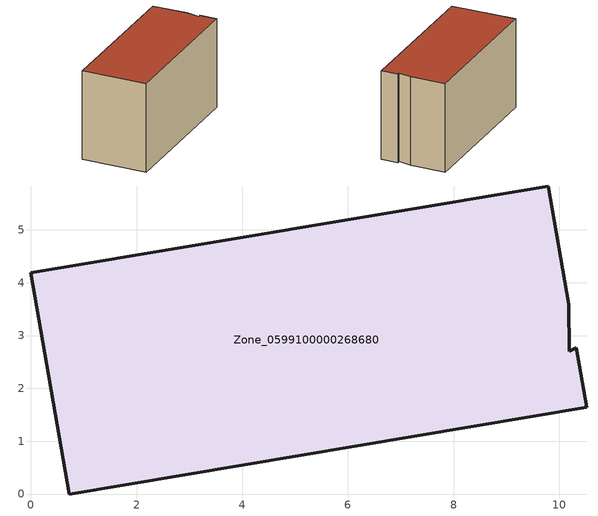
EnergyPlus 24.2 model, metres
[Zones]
Zone_0599100000268680
 floor ground (C_G): 10.19,2.71 10.32,2.77 10.52,1.64 0.73,0 0,4.19 9.79,5.83 10.18,3.59 z0
 wall outside (C_F): 0.73,0 10.52,1.64 10.32,2.77 10.19,2.71 10.18,3.59 9.79,5.83 0,4.19 0.73,0 z0:5.88
 roof outside (C_R): 10.32,2.77 10.19,2.71 10.18,3.59 9.79,5.83 0,4.19 0.73,0 10.52,1.64 z5.88
[BUILDING]
Pand.0599100000268680: North Axis=0; Terrain=City; Loads Convergence Tolerance Value=0.04; Temperature Convergence Tolerance Value=0.4; Solar Distribution=FullExterior; Maximum Number of Warmup Days=25; Minimum Number of Warmup Days=1
[Site:Location]
Rotterdam.The.Hague.AP_ZH_NLD Design_Conditions: Latitude=51.96; Longitude=4.45; Time Zone=1; Elevation=-4.5
[SITE:GROUNDTEMPERATURE:BUILDINGSURFACE]
18, 18, 18, 18, 18, 18, 18, 18, 18, 18, 18, 18
[MATERIAL] Thermal Absorptance=0.9; Solar Absorptance=0.7; Visible Absorptance=0.7
Name | Roughness | Thickness | Conductivity | Density | Specific Heat
G.TI.1946 | MediumSmooth | 0.15 | 1 | 540 | 1210
F.TI.1946 | Rough | 0.3 | 0.857143 | 1920 | 840
R.TI.1946 | MediumRough | 0.2 | 0.1 | 1500 | 1000
[CONSTRUCTION]
C_G: G.TI.1946
C_F: F.TI.1946
C_R: R.TI.1946
[ZONE]
Zone_0599100000268680: Type=1; Multiplier=1; Ceiling Height=Autocalculate; Volume=Autocalculate; Floor Area=autocalculate; Part of Total Floor Area=Yes
[ZONEINFILTRATION:DESIGNFLOWRATE]
Infil_Zone_0599100000268680: Zone or ZoneList or Space or SpaceList=Zone_0599100000268680; Schedule=AlwaysOn; Design Flow Rate Calculation Method=Flow/Area; Flow Rate per Floor Area=0.003; Constant Term Coefficient=1; Temperature Term Coefficient=0; Velocity Term Coefficient=0; Velocity Squared Term Coefficient=0
[HVACTEMPLATE:ZONE:IDEALLOADSAIRSYSTEM]
Zone_0599100000268680: Maximum Heating Supply Air Temperature=50; Minimum Cooling Supply Air Temperature=13; Maximum Heating Supply Air Humidity Ratio=0.0156; Minimum Cooling Supply Air Humidity Ratio=0.0077; Heating Limit=NoLimit; Cooling Limit=NoLimit; Dehumidification Control Type=ConstantSensibleHeatRatio; Cooling Sensible Heat Ratio=0.7; Dehumidification Setpoint=60; Humidification Control Type=None; Humidification Setpoint=30; Outdoor Air Method=None; Outdoor Air Flow Rate per Person=0.00944; Outdoor Air Flow Rate per Zone Floor Area=0; Outdoor Air Flow Rate per Zone=0; Demand Controlled Ventilation Type=None; Outdoor Air Economizer Type=NoEconomizer; Heat Recovery Type=None; Sensible Heat Recovery Effectiveness=0.7; Latent Heat Recovery Effectiveness=0.65
[ZONECONTROL:THERMOSTAT]
ThermostatControl_Zone_0599100000268680: Zone or ZoneList=Zone_0599100000268680; Control Type Schedule=DualSetpointControlType; Control 1=Thermostat_Zone_0599100000268680; Temperature Difference Between Cutout And Setpoint=0
[THERMOSTATSETPOINT:DUALSETPOINT]
Thermostat_Zone_0599100000268680: Heating Setpoint Temperature Schedule=HeatingSetpoint_Zone_0599100000268680; Cooling Setpoint Temperature Schedule=CoolingSetpoint_Zone_0599100000268680
[SCHEDULE:COMPACT]
HeatingSetpoint_Zone_0599100000268680: Through: 12/31, For: AllDays, Until: 24:00, 21
CoolingSetpoint_Zone_0599100000268680: Through: 12/31, For: AllDays, Until: 24:00, 24
DualSetpointControlType: Through: 12/31, For: AllDays, Until: 24:00, 4
AlwaysOn: Through: 12/31, For: AllDays, Until: 24:00, 1
